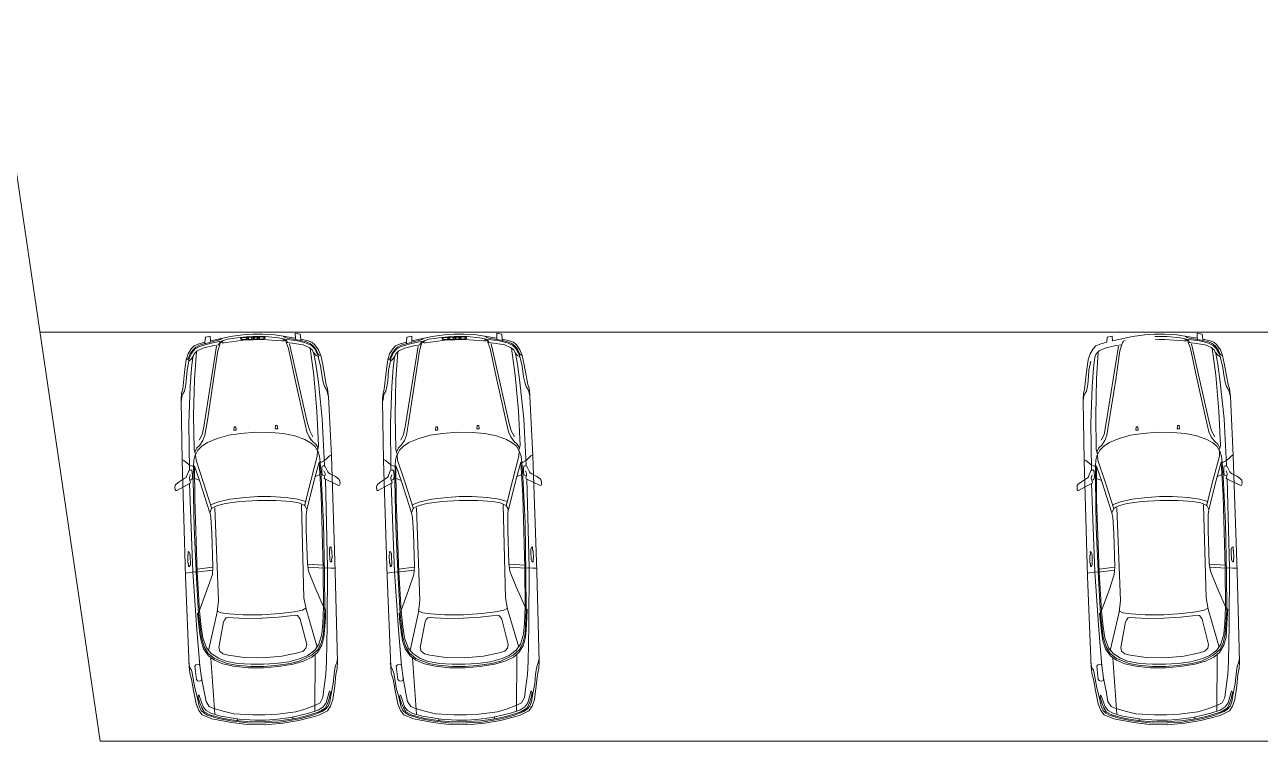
# Model space of a CAD drawing. Header units: metres. Extents: x 0 to 8495, y 0 to 3455.
# Drawn here: x 8263.78 to 8274.35, y 221.55 to 227.68 of the extents above; entities that cross this region are included whole.
import ezdxf

# ---------------------------------------------------------------- set-up
doc = ezdxf.new("R2010")
doc.units = ezdxf.units.M
doc.header["$MEASUREMENT"] = 0
doc.layers.get('0').update_dxf_attribs({"lineweight": 18})
doc.layers.add('furniture', color=30, linetype='Continuous', lineweight=20)

msp = doc.modelspace()

# ---------------------------------------------------------------- linework, layer by layer
at = {"color": 251, "lineweight": 0}
msp.add_line((8263.906, 225.051), (8325.362, 225.051), dxfattribs=at)
at = {"color": 251}
for p, q in [((8266.015, 224.983), (8266.026, 224.962)), ((8267.74, 224.983), (8267.75, 224.962)), ((8273.733, 224.983), (8273.743, 224.962)), ((8265.443, 224.964), (8265.434, 224.942)), ((8267.167, 224.964), (8267.158, 224.942)), ((8266.301, 223.833), (8266.265, 223.817)), ((8268.026, 223.833), (8267.99, 223.817)), ((8274.019, 223.833), (8273.983, 223.817)), ((8265.231, 223.799), (8265.268, 223.785)), ((8266.956, 223.799), (8266.993, 223.785)), ((8272.948, 223.799), (8272.985, 223.785)), ((8266.198, 223.067), (8266.331, 223.059)), ((8267.923, 223.067), (8268.055, 223.059)), ((8273.915, 223.067), (8274.048, 223.059)), ((8265.383, 223.041), (8265.252, 223.024)), ((8267.108, 223.041), (8266.976, 223.024)), ((8273.101, 223.041), (8272.969, 223.024)), ((8265.37, 222.261), (8265.404, 221.784)), ((8266.261, 222.29), (8266.258, 221.811)), ((8267.095, 222.261), (8267.128, 221.784)), ((8267.986, 222.29), (8267.983, 221.811)), ((8273.087, 222.261), (8273.121, 221.784)), ((8273.979, 222.29), (8273.976, 221.811)), ((8265.595, 221.744), (8265.596, 221.728)), ((8266.07, 221.76), (8266.071, 221.743)), ((8267.32, 221.744), (8267.32, 221.728)), ((8267.795, 221.76), (8267.795, 221.743)), ((8273.312, 221.744), (8273.313, 221.728)), ((8273.787, 221.76), (8273.788, 221.743))]:
    msp.add_line(p, q, dxfattribs=at)
for points in [[(8265.727, 225.034), (8265.643, 225.029), (8265.538, 225.015), (8265.366, 224.978), (8265.364, 225.018), (8265.322, 225.009), (8265.319, 224.965), (8265.266, 224.95), (8265.225, 224.934), (8265.201, 224.909), (8265.174, 224.865), (8265.158, 224.815), (8265.146, 224.734), (8265.128, 224.564), (8265.118, 224.529), (8265.114, 224.479), (8265.115, 224.462), (8265.123, 223.953), (8265.153, 222.962), (8265.183, 222.191), (8265.189, 222.134), (8265.204, 222.083), (8265.22, 221.987), (8265.243, 221.872), (8265.266, 221.816), (8265.296, 221.777), (8265.378, 221.744), (8265.545, 221.711), (8265.684, 221.696), (8265.836, 221.692)], [(8265.163, 224.821), (8265.167, 224.816), (8265.175, 224.824), (8265.192, 224.866), (8265.214, 224.898), (8265.241, 224.922), (8265.273, 224.939), (8265.32, 224.954), (8265.319, 224.965), (8265.319, 224.952), (8265.365, 224.966), (8265.365, 224.978), (8265.366, 224.966), (8265.435, 224.982), (8265.451, 224.989), (8265.465, 224.999)], [(8265.452, 224.965), (8265.444, 224.97), (8265.361, 224.955), (8265.323, 224.944), (8265.272, 224.928), (8265.233, 224.905), (8265.208, 224.877), (8265.184, 224.827), (8265.179, 224.804), (8265.198, 224.817), (8265.218, 224.845)], [(8265.474, 224.979), (8265.461, 224.973), (8265.451, 224.963), (8265.429, 224.892), (8265.393, 224.646), (8265.339, 224.296), (8265.319, 224.17), (8265.301, 224.125), (8265.274, 224.085), (8265.249, 224.062), (8265.235, 224.031)], [(8265.727, 225.014), (8265.674, 225.011), (8265.621, 225.006), (8265.51, 224.99), (8265.471, 224.978), (8265.459, 224.964), (8265.465, 224.959), (8265.482, 224.96), (8265.567, 224.972), (8265.643, 224.982), (8265.69, 224.986), (8265.727, 224.986)], [(8265.727, 225.034), (8265.811, 225.034), (8265.917, 225.027), (8266.092, 225.001), (8266.09, 225.042), (8266.133, 225.035), (8266.139, 224.991), (8266.193, 224.98), (8266.234, 224.966), (8266.26, 224.943), (8266.289, 224.9), (8266.309, 224.852), (8266.326, 224.772), (8266.355, 224.603), (8266.368, 224.569), (8266.374, 224.519), (8266.375, 224.502), (8266.4, 223.994), (8266.433, 223.004), (8266.452, 222.231), (8266.451, 222.175), (8266.438, 222.123), (8266.429, 222.025), (8266.413, 221.91), (8266.394, 221.853), (8266.367, 221.811), (8266.287, 221.773), (8266.122, 221.729), (8265.985, 221.705), (8265.833, 221.692)], [(8265.728, 225.014), (8265.781, 225.014), (8265.835, 225.013), (8265.947, 225.004), (8265.986, 224.995), (8265.999, 224.982), (8265.993, 224.976), (8265.977, 224.976), (8265.891, 224.983), (8265.814, 224.988), (8265.767, 224.988), (8265.731, 224.986)], [(8265.983, 224.995), (8265.997, 224.99), (8266.007, 224.981), (8266.033, 224.912), (8266.085, 224.668), (8266.162, 224.323), (8266.19, 224.198), (8266.21, 224.155), (8266.24, 224.116), (8266.266, 224.094), (8266.283, 224.064)], [(8266.303, 224.858), (8266.3, 224.853), (8266.291, 224.86), (8266.271, 224.901), (8266.247, 224.931), (8266.219, 224.954), (8266.187, 224.968), (8266.138, 224.98), (8266.139, 224.991), (8266.139, 224.979), (8266.093, 224.989), (8266.092, 225.001), (8266.092, 224.989), (8266.022, 225.001), (8266.006, 225.006), (8265.99, 225.016)], [(8266.006, 224.983), (8266.014, 224.988), (8266.098, 224.979), (8266.137, 224.97), (8266.188, 224.958), (8266.229, 224.937), (8266.255, 224.911), (8266.282, 224.862), (8266.289, 224.84), (8266.269, 224.852), (8266.247, 224.878)], [(8267.452, 225.034), (8267.368, 225.029), (8267.263, 225.015), (8267.09, 224.978), (8267.089, 225.018), (8267.046, 225.009), (8267.044, 224.965), (8266.99, 224.95), (8266.95, 224.934), (8266.926, 224.909), (8266.899, 224.865), (8266.883, 224.815), (8266.871, 224.734), (8266.852, 224.564), (8266.842, 224.529), (8266.839, 224.479), (8266.839, 224.462), (8266.847, 223.953), (8266.878, 222.962), (8266.908, 222.191), (8266.913, 222.134), (8266.929, 222.083), (8266.945, 221.987), (8266.968, 221.872), (8266.991, 221.816), (8267.02, 221.777), (8267.103, 221.744), (8267.27, 221.711), (8267.408, 221.696), (8267.561, 221.692)], [(8266.888, 224.821), (8266.892, 224.816), (8266.9, 224.824), (8266.917, 224.866), (8266.939, 224.898), (8266.966, 224.922), (8266.997, 224.939), (8267.045, 224.954), (8267.043, 224.965), (8267.044, 224.952), (8267.09, 224.966), (8267.089, 224.978), (8267.09, 224.966), (8267.16, 224.982), (8267.175, 224.989), (8267.19, 224.999)], [(8267.176, 224.965), (8267.169, 224.97), (8267.086, 224.955), (8267.047, 224.944), (8266.997, 224.928), (8266.957, 224.905), (8266.933, 224.877), (8266.909, 224.827), (8266.903, 224.804), (8266.922, 224.817), (8266.943, 224.845)], [(8267.199, 224.979), (8267.186, 224.973), (8267.175, 224.963), (8267.154, 224.892), (8267.118, 224.646), (8267.064, 224.296), (8267.043, 224.17), (8267.026, 224.125), (8266.998, 224.085), (8266.974, 224.062), (8266.959, 224.031)], [(8267.452, 225.014), (8267.399, 225.011), (8267.345, 225.006), (8267.234, 224.99), (8267.196, 224.978), (8267.184, 224.964), (8267.19, 224.959), (8267.206, 224.96), (8267.291, 224.972), (8267.368, 224.982), (8267.415, 224.986), (8267.451, 224.986)], [(8267.451, 225.034), (8267.536, 225.034), (8267.642, 225.027), (8267.816, 225.001), (8267.815, 225.042), (8267.858, 225.035), (8267.863, 224.991), (8267.917, 224.98), (8267.959, 224.966), (8267.984, 224.943), (8268.014, 224.9), (8268.033, 224.852), (8268.051, 224.772), (8268.08, 224.603), (8268.092, 224.569), (8268.099, 224.519), (8268.099, 224.502), (8268.124, 223.994), (8268.157, 223.004), (8268.177, 222.231), (8268.175, 222.175), (8268.163, 222.123), (8268.153, 222.025), (8268.138, 221.91), (8268.118, 221.853), (8268.091, 221.811), (8268.011, 221.773), (8267.846, 221.729), (8267.709, 221.705), (8267.557, 221.692)], [(8267.453, 225.014), (8267.506, 225.014), (8267.559, 225.013), (8267.671, 225.004), (8267.711, 224.995), (8267.724, 224.982), (8267.718, 224.976), (8267.701, 224.976), (8267.616, 224.983), (8267.539, 224.988), (8267.492, 224.988), (8267.455, 224.986)], [(8267.708, 224.995), (8267.721, 224.99), (8267.732, 224.981), (8267.758, 224.912), (8267.81, 224.668), (8267.886, 224.323), (8267.915, 224.198), (8267.935, 224.155), (8267.965, 224.116), (8267.991, 224.094), (8268.008, 224.064)], [(8268.028, 224.858), (8268.024, 224.853), (8268.016, 224.86), (8267.996, 224.901), (8267.972, 224.931), (8267.944, 224.954), (8267.911, 224.968), (8267.863, 224.98), (8267.863, 224.991), (8267.864, 224.979), (8267.817, 224.989), (8267.817, 225.001), (8267.817, 224.989), (8267.746, 225.001), (8267.73, 225.006), (8267.715, 225.016)], [(8267.731, 224.983), (8267.738, 224.988), (8267.822, 224.979), (8267.861, 224.97), (8267.912, 224.958), (8267.953, 224.937), (8267.979, 224.911), (8268.007, 224.862), (8268.014, 224.84), (8267.994, 224.852), (8267.971, 224.878)], [(8273.445, 225.034), (8273.361, 225.029), (8273.255, 225.015), (8273.083, 224.978), (8273.081, 225.018), (8273.039, 225.009), (8273.036, 224.965), (8272.983, 224.95), (8272.942, 224.934), (8272.919, 224.909), (8272.892, 224.865), (8272.875, 224.815), (8272.864, 224.734), (8272.845, 224.564), (8272.835, 224.529), (8272.832, 224.479), (8272.832, 224.462), (8272.84, 223.953), (8272.87, 222.962), (8272.901, 222.191), (8272.906, 222.134), (8272.922, 222.083), (8272.937, 221.987), (8272.96, 221.872), (8272.983, 221.816), (8273.013, 221.777), (8273.095, 221.744), (8273.263, 221.711), (8273.401, 221.696), (8273.553, 221.692)], [(8273.191, 224.979), (8273.178, 224.973), (8273.168, 224.963), (8273.147, 224.892), (8273.111, 224.646), (8273.056, 224.296), (8273.036, 224.17), (8273.018, 224.125), (8272.991, 224.085), (8272.966, 224.062), (8272.952, 224.031)], [(8273.444, 225.034), (8273.528, 225.034), (8273.634, 225.027), (8273.809, 225.001), (8273.807, 225.042), (8273.85, 225.035), (8273.856, 224.991), (8273.91, 224.98), (8273.952, 224.966), (8273.977, 224.943), (8274.007, 224.9), (8274.026, 224.852), (8274.043, 224.772), (8274.073, 224.603), (8274.085, 224.569), (8274.091, 224.519), (8274.092, 224.502), (8274.117, 223.994), (8274.15, 223.004), (8274.17, 222.231), (8274.168, 222.175), (8274.155, 222.123), (8274.146, 222.025), (8274.13, 221.91), (8274.111, 221.853), (8274.084, 221.811), (8274.004, 221.773), (8273.839, 221.729), (8273.702, 221.705), (8273.55, 221.692)], [(8273.445, 225.014), (8273.498, 225.014), (8273.552, 225.013), (8273.664, 225.004), (8273.703, 224.995), (8273.716, 224.982), (8273.711, 224.976), (8273.694, 224.976), (8273.608, 224.983), (8273.531, 224.988), (8273.484, 224.988), (8273.448, 224.986)], [(8273.7, 224.995), (8273.714, 224.99), (8273.725, 224.981), (8273.751, 224.912), (8273.802, 224.668), (8273.879, 224.323), (8273.907, 224.198), (8273.928, 224.155), (8273.958, 224.116), (8273.984, 224.094), (8274, 224.064)], [(8274.021, 224.858), (8274.017, 224.853), (8274.009, 224.86), (8273.989, 224.901), (8273.965, 224.931), (8273.936, 224.954), (8273.904, 224.968), (8273.856, 224.98), (8273.856, 224.991), (8273.857, 224.979), (8273.81, 224.989), (8273.81, 225.001), (8273.809, 224.989), (8273.739, 225.001), (8273.723, 225.006), (8273.708, 225.016)], [(8273.724, 224.983), (8273.731, 224.988), (8273.815, 224.979), (8273.854, 224.97), (8273.905, 224.958), (8273.946, 224.937), (8273.972, 224.911), (8274, 224.862), (8274.006, 224.84), (8273.987, 224.852), (8273.964, 224.878)], [(8265.185, 223.873), (8265.181, 224.274), (8265.193, 224.586), (8265.204, 224.744), (8265.216, 224.836), (8265.227, 224.866), (8265.253, 224.89), (8265.301, 224.915), (8265.394, 224.936), (8265.444, 224.944)], [(8265.245, 224.882), (8265.228, 224.65), (8265.222, 224.34), (8265.226, 224.049), (8265.232, 224.024), (8265.239, 224.011)], [(8265.269, 224.126), (8265.294, 224.176), (8265.308, 224.241), (8265.418, 224.931)], [(8266.342, 223.91), (8266.321, 224.311), (8266.289, 224.622), (8266.267, 224.778), (8266.25, 224.869), (8266.237, 224.899), (8266.21, 224.921), (8266.16, 224.943), (8266.066, 224.958), (8266.015, 224.962)], [(8266.242, 224.157), (8266.215, 224.206), (8266.196, 224.269), (8266.042, 224.951)], [(8266.218, 224.914), (8266.249, 224.683), (8266.275, 224.374), (8266.29, 224.083), (8266.286, 224.058), (8266.28, 224.044)], [(8266.91, 223.873), (8266.905, 224.274), (8266.918, 224.586), (8266.929, 224.744), (8266.94, 224.836), (8266.951, 224.866), (8266.977, 224.89), (8267.026, 224.915), (8267.118, 224.936), (8267.169, 224.944)], [(8266.97, 224.882), (8266.953, 224.65), (8266.947, 224.34), (8266.951, 224.049), (8266.957, 224.024), (8266.964, 224.011)], [(8266.994, 224.126), (8267.018, 224.176), (8267.033, 224.241), (8267.142, 224.931)], [(8268.067, 223.91), (8268.046, 224.311), (8268.013, 224.622), (8267.992, 224.778), (8267.975, 224.869), (8267.962, 224.899), (8267.934, 224.921), (8267.884, 224.943), (8267.791, 224.958), (8267.74, 224.962)], [(8267.967, 224.157), (8267.939, 224.206), (8267.921, 224.269), (8267.767, 224.951)], [(8267.942, 224.914), (8267.974, 224.683), (8268, 224.374), (8268.015, 224.083), (8268.01, 224.058), (8268.004, 224.044)], [(8272.903, 223.873), (8272.898, 224.274), (8272.91, 224.586), (8272.922, 224.744), (8272.933, 224.836), (8272.944, 224.866), (8272.97, 224.89), (8273.018, 224.915), (8273.111, 224.936), (8273.161, 224.944)], [(8272.962, 224.882), (8272.946, 224.65), (8272.94, 224.34), (8272.944, 224.049), (8272.95, 224.024), (8272.957, 224.011)], [(8272.986, 224.126), (8273.011, 224.176), (8273.025, 224.241), (8273.135, 224.931)], [(8274.059, 223.91), (8274.038, 224.311), (8274.006, 224.622), (8273.985, 224.778), (8273.967, 224.869), (8273.954, 224.899), (8273.927, 224.921), (8273.877, 224.943), (8273.783, 224.958), (8273.733, 224.962)], [(8273.96, 224.157), (8273.932, 224.206), (8273.913, 224.269), (8273.76, 224.951)], [(8273.935, 224.914), (8273.967, 224.683), (8273.993, 224.374), (8274.007, 224.083), (8274.003, 224.058), (8273.997, 224.044)], [(8265.18, 224.804), (8265.165, 224.727), (8265.158, 224.632), (8265.152, 224.585), (8265.143, 224.547), (8265.129, 224.524), (8265.122, 224.504), (8265.117, 224.467)], [(8266.288, 224.84), (8266.308, 224.763), (8266.321, 224.669), (8266.33, 224.623), (8266.341, 224.586), (8266.357, 224.563), (8266.365, 224.544), (8266.372, 224.507)], [(8266.905, 224.804), (8266.89, 224.727), (8266.883, 224.632), (8266.876, 224.585), (8266.867, 224.547), (8266.853, 224.524), (8266.847, 224.504), (8266.842, 224.467)], [(8268.012, 224.84), (8268.032, 224.763), (8268.045, 224.669), (8268.055, 224.623), (8268.066, 224.586), (8268.081, 224.563), (8268.089, 224.544), (8268.097, 224.507)], [(8272.897, 224.804), (8272.882, 224.727), (8272.875, 224.632), (8272.869, 224.585), (8272.86, 224.547), (8272.846, 224.524), (8272.839, 224.504), (8272.834, 224.467)], [(8274.005, 224.84), (8274.025, 224.763), (8274.038, 224.669), (8274.047, 224.623), (8274.059, 224.586), (8274.074, 224.563), (8274.082, 224.544), (8274.089, 224.507)], [(8265.587, 224.215), (8265.583, 224.241), (8265.569, 224.241), (8265.566, 224.213), (8265.586, 224.214)], [(8265.92, 224.225), (8265.922, 224.252), (8265.936, 224.253), (8265.941, 224.225), (8265.921, 224.225)], [(8267.311, 224.215), (8267.307, 224.241), (8267.293, 224.241), (8267.29, 224.213), (8267.311, 224.214)], [(8267.644, 224.225), (8267.647, 224.252), (8267.661, 224.253), (8267.665, 224.225), (8267.645, 224.225)], [(8273.304, 224.215), (8273.3, 224.241), (8273.286, 224.241), (8273.283, 224.213), (8273.303, 224.214)], [(8273.637, 224.225), (8273.639, 224.252), (8273.653, 224.253), (8273.658, 224.225), (8273.638, 224.225)], [(8265.755, 224.195), (8265.626, 224.185), (8265.522, 224.169), (8265.423, 224.142), (8265.34, 224.107), (8265.291, 224.075), (8265.258, 224.043), (8265.237, 224.003), (8265.242, 223.957), (8265.307, 223.762), (8265.378, 223.541), (8265.366, 223.575), (8265.435, 223.601), (8265.535, 223.622), (8265.664, 223.638), (8265.775, 223.644)], [(8265.753, 224.195), (8265.883, 224.194), (8265.988, 224.184), (8266.088, 224.163), (8266.173, 224.134), (8266.223, 224.105), (8266.259, 224.075), (8266.282, 224.037), (8266.28, 223.99), (8266.228, 223.792), (8266.171, 223.566), (8266.181, 223.602), (8266.11, 223.623), (8266.009, 223.637), (8265.88, 223.645), (8265.769, 223.644)], [(8267.479, 224.195), (8267.35, 224.185), (8267.246, 224.169), (8267.148, 224.142), (8267.064, 224.107), (8267.016, 224.075), (8266.982, 224.043), (8266.962, 224.003), (8266.966, 223.957), (8267.031, 223.762), (8267.103, 223.541), (8267.091, 223.575), (8267.16, 223.601), (8267.26, 223.622), (8267.389, 223.638), (8267.499, 223.644)], [(8267.478, 224.195), (8267.607, 224.194), (8267.712, 224.184), (8267.812, 224.163), (8267.898, 224.134), (8267.948, 224.105), (8267.984, 224.075), (8268.007, 224.037), (8268.005, 223.99), (8267.953, 223.792), (8267.896, 223.566), (8267.905, 223.602), (8267.835, 223.623), (8267.734, 223.637), (8267.604, 223.645), (8267.494, 223.644)], [(8273.472, 224.195), (8273.343, 224.185), (8273.239, 224.169), (8273.14, 224.142), (8273.057, 224.107), (8273.009, 224.075), (8272.975, 224.043), (8272.955, 224.003), (8272.959, 223.957), (8273.024, 223.762), (8273.095, 223.541), (8273.084, 223.575), (8273.152, 223.601), (8273.252, 223.622), (8273.381, 223.638), (8273.492, 223.644)], [(8273.471, 224.195), (8273.6, 224.194), (8273.705, 224.184), (8273.805, 224.163), (8273.89, 224.134), (8273.941, 224.105), (8273.976, 224.075), (8273.999, 224.037), (8273.998, 223.99), (8273.946, 223.792), (8273.888, 223.566), (8273.898, 223.602), (8273.828, 223.623), (8273.727, 223.637), (8273.597, 223.645), (8273.486, 223.644)], [(8266.283, 224.036), (8266.299, 223.99), (8266.304, 223.94), (8266.314, 223.82), (8266.333, 223.419), (8266.341, 222.982), (8266.344, 222.676), (8266.332, 222.471), (8266.314, 222.392), (8266.284, 222.337), (8266.232, 222.287), (8266.126, 222.238), (8266.049, 222.218), (8265.925, 222.199), (8265.816, 222.192)], [(8268.008, 224.036), (8268.024, 223.99), (8268.029, 223.94), (8268.038, 223.82), (8268.058, 223.419), (8268.065, 222.982), (8268.068, 222.676), (8268.057, 222.471), (8268.038, 222.392), (8268.009, 222.337), (8267.956, 222.287), (8267.851, 222.238), (8267.774, 222.218), (8267.649, 222.199), (8267.541, 222.192)], [(8274.001, 224.036), (8274.016, 223.99), (8274.022, 223.94), (8274.031, 223.82), (8274.05, 223.419), (8274.058, 222.982), (8274.061, 222.676), (8274.049, 222.471), (8274.031, 222.392), (8274.002, 222.337), (8273.949, 222.287), (8273.844, 222.238), (8273.766, 222.218), (8273.642, 222.199), (8273.533, 222.192)], [(8265.774, 223.612), (8265.617, 223.602), (8265.493, 223.584), (8265.427, 223.567), (8265.396, 223.553), (8265.376, 223.542), (8265.361, 223.506), (8265.274, 223.773), (8265.23, 223.905), (8265.221, 223.905), (8265.21, 223.904), (8265.183, 223.917), (8265.163, 223.932), (8265.139, 223.952), (8265.122, 223.961)], [(8265.236, 224.002), (8265.223, 223.956), (8265.221, 223.905), (8265.219, 223.785), (8265.226, 223.384), (8265.247, 222.947), (8265.263, 222.642), (8265.288, 222.438), (8265.311, 222.36), (8265.344, 222.306), (8265.4, 222.26), (8265.508, 222.218), (8265.587, 222.203), (8265.712, 222.192), (8265.821, 222.192)], [(8265.772, 223.612), (8265.928, 223.612), (8266.054, 223.602), (8266.121, 223.59), (8266.153, 223.578), (8266.173, 223.567), (8266.19, 223.533), (8266.26, 223.805), (8266.296, 223.939), (8266.304, 223.939), (8266.316, 223.939), (8266.342, 223.954), (8266.361, 223.971), (8266.384, 223.992), (8266.4, 224.002)], [(8265.817, 222.211), (8265.926, 222.218), (8266.037, 222.232), (8266.137, 222.259), (8266.198, 222.286), (8266.258, 222.331), (8266.294, 222.383), (8266.32, 222.468), (8266.327, 222.562), (8266.333, 222.7), (8266.331, 223.033), (8266.313, 223.655), (8266.297, 223.937)], [(8266.337, 223.866), (8266.347, 223.842), (8266.347, 223.833), (8266.342, 223.81), (8266.34, 223.802), (8266.343, 223.797), (8266.462, 223.74), (8266.469, 223.743), (8266.474, 223.747), (8266.475, 223.766), (8266.471, 223.784), (8266.462, 223.796), (8266.435, 223.815), (8266.39, 223.838), (8266.375, 223.849), (8266.37, 223.855), (8266.348, 223.903), (8266.338, 223.908), (8266.33, 223.908), (8266.323, 223.905), (8266.319, 223.894), (8266.32, 223.849), (8266.325, 223.829), (8266.333, 223.824), (8266.342, 223.821)], [(8267.498, 223.612), (8267.342, 223.602), (8267.217, 223.584), (8267.151, 223.567), (8267.12, 223.553), (8267.101, 223.542), (8267.086, 223.506), (8266.999, 223.773), (8266.955, 223.905), (8266.946, 223.905), (8266.934, 223.904), (8266.908, 223.917), (8266.888, 223.932), (8266.863, 223.952), (8266.847, 223.961)], [(8266.961, 224.002), (8266.948, 223.956), (8266.946, 223.905), (8266.944, 223.785), (8266.951, 223.384), (8266.971, 222.947), (8266.988, 222.642), (8267.013, 222.438), (8267.036, 222.36), (8267.069, 222.306), (8267.124, 222.26), (8267.233, 222.218), (8267.311, 222.203), (8267.437, 222.192), (8267.545, 222.192)], [(8267.496, 223.612), (8267.653, 223.612), (8267.779, 223.602), (8267.845, 223.59), (8267.877, 223.578), (8267.897, 223.567), (8267.915, 223.533), (8267.984, 223.805), (8268.02, 223.939), (8268.029, 223.939), (8268.04, 223.939), (8268.066, 223.954), (8268.085, 223.971), (8268.108, 223.992), (8268.124, 224.002)], [(8267.542, 222.211), (8267.65, 222.218), (8267.762, 222.232), (8267.862, 222.259), (8267.922, 222.286), (8267.982, 222.331), (8268.018, 222.383), (8268.044, 222.468), (8268.052, 222.562), (8268.058, 222.7), (8268.056, 223.033), (8268.038, 223.655), (8268.022, 223.937)], [(8268.062, 223.866), (8268.071, 223.842), (8268.071, 223.833), (8268.066, 223.81), (8268.064, 223.802), (8268.068, 223.797), (8268.187, 223.74), (8268.194, 223.743), (8268.198, 223.747), (8268.199, 223.766), (8268.196, 223.784), (8268.186, 223.796), (8268.159, 223.815), (8268.114, 223.838), (8268.1, 223.849), (8268.095, 223.855), (8268.073, 223.903), (8268.062, 223.908), (8268.054, 223.908), (8268.048, 223.905), (8268.044, 223.894), (8268.044, 223.849), (8268.05, 223.829), (8268.057, 223.824), (8268.067, 223.821)], [(8273.491, 223.612), (8273.335, 223.602), (8273.21, 223.584), (8273.144, 223.567), (8273.113, 223.553), (8273.094, 223.542), (8273.079, 223.506), (8272.992, 223.773), (8272.947, 223.905), (8272.939, 223.905), (8272.927, 223.904), (8272.901, 223.917), (8272.88, 223.932), (8272.856, 223.952), (8272.839, 223.961)], [(8272.953, 224.002), (8272.94, 223.956), (8272.939, 223.905), (8272.937, 223.785), (8272.943, 223.384), (8272.964, 222.947), (8272.98, 222.642), (8273.005, 222.438), (8273.029, 222.36), (8273.061, 222.306), (8273.117, 222.26), (8273.225, 222.218), (8273.304, 222.203), (8273.429, 222.192), (8273.538, 222.192)], [(8273.489, 223.612), (8273.646, 223.612), (8273.771, 223.602), (8273.838, 223.59), (8273.87, 223.578), (8273.89, 223.567), (8273.907, 223.533), (8273.977, 223.805), (8274.013, 223.939), (8274.022, 223.939), (8274.033, 223.939), (8274.059, 223.954), (8274.078, 223.971), (8274.101, 223.992), (8274.117, 224.002)], [(8273.534, 222.211), (8273.643, 222.218), (8273.754, 222.232), (8273.854, 222.259), (8273.915, 222.286), (8273.975, 222.331), (8274.011, 222.383), (8274.037, 222.468), (8274.045, 222.562), (8274.05, 222.7), (8274.048, 223.033), (8274.03, 223.655), (8274.014, 223.937)], [(8274.055, 223.866), (8274.064, 223.842), (8274.064, 223.833), (8274.059, 223.81), (8274.057, 223.802), (8274.061, 223.797), (8274.179, 223.74), (8274.186, 223.743), (8274.191, 223.747), (8274.192, 223.766), (8274.189, 223.784), (8274.179, 223.796), (8274.152, 223.815), (8274.107, 223.838), (8274.092, 223.849), (8274.087, 223.855), (8274.065, 223.903), (8274.055, 223.908), (8274.047, 223.908), (8274.04, 223.905), (8274.037, 223.894), (8274.037, 223.849), (8274.042, 223.829), (8274.05, 223.824), (8274.059, 223.821)], [(8265.193, 223.83), (8265.185, 223.805), (8265.186, 223.795), (8265.192, 223.773), (8265.195, 223.766), (8265.192, 223.76), (8265.077, 223.696), (8265.07, 223.698), (8265.064, 223.701), (8265.062, 223.721), (8265.065, 223.739), (8265.073, 223.751), (8265.099, 223.772), (8265.142, 223.798), (8265.157, 223.809), (8265.161, 223.816), (8265.18, 223.865), (8265.19, 223.871), (8265.198, 223.872), (8265.205, 223.869), (8265.209, 223.859), (8265.212, 223.813), (8265.208, 223.794), (8265.201, 223.787), (8265.191, 223.784)], [(8265.819, 222.211), (8265.71, 222.211), (8265.598, 222.218), (8265.496, 222.238), (8265.434, 222.261), (8265.371, 222.303), (8265.332, 222.352), (8265.301, 222.435), (8265.287, 222.529), (8265.272, 222.666), (8265.253, 222.999), (8265.231, 223.621), (8265.229, 223.903)], [(8266.918, 223.83), (8266.91, 223.805), (8266.91, 223.795), (8266.917, 223.773), (8266.919, 223.766), (8266.916, 223.76), (8266.801, 223.696), (8266.794, 223.698), (8266.789, 223.701), (8266.787, 223.721), (8266.789, 223.739), (8266.798, 223.751), (8266.824, 223.772), (8266.867, 223.798), (8266.881, 223.809), (8266.886, 223.816), (8266.904, 223.865), (8266.914, 223.871), (8266.923, 223.872), (8266.929, 223.869), (8266.934, 223.859), (8266.937, 223.813), (8266.932, 223.794), (8266.925, 223.787), (8266.916, 223.784)], [(8267.543, 222.211), (8267.434, 222.211), (8267.322, 222.218), (8267.221, 222.238), (8267.158, 222.261), (8267.096, 222.303), (8267.057, 222.352), (8267.025, 222.435), (8267.011, 222.529), (8266.997, 222.666), (8266.977, 222.999), (8266.955, 223.621), (8266.953, 223.903)], [(8272.91, 223.83), (8272.902, 223.805), (8272.903, 223.795), (8272.91, 223.773), (8272.912, 223.766), (8272.909, 223.76), (8272.794, 223.696), (8272.787, 223.698), (8272.782, 223.701), (8272.78, 223.721), (8272.782, 223.739), (8272.791, 223.751), (8272.817, 223.772), (8272.86, 223.798), (8272.874, 223.809), (8272.878, 223.816), (8272.897, 223.865), (8272.907, 223.871), (8272.915, 223.872), (8272.922, 223.869), (8272.927, 223.859), (8272.929, 223.813), (8272.925, 223.794), (8272.918, 223.787), (8272.908, 223.784)], [(8273.536, 222.211), (8273.427, 222.211), (8273.315, 222.218), (8273.213, 222.238), (8273.151, 222.261), (8273.088, 222.303), (8273.049, 222.352), (8273.018, 222.435), (8273.004, 222.529), (8272.99, 222.666), (8272.97, 222.999), (8272.948, 223.621), (8272.946, 223.903)], [(8265.831, 221.777), (8265.725, 221.777), (8265.566, 221.787), (8265.487, 221.805), (8265.395, 221.832), (8265.354, 221.85), (8265.328, 221.892), (8265.314, 221.964), (8265.29, 222.09), (8265.276, 222.199), (8265.25, 222.505), (8265.216, 223), (8265.186, 223.756)], [(8265.832, 221.777), (8265.938, 221.784), (8266.096, 221.804), (8266.174, 221.827), (8266.264, 221.86), (8266.304, 221.88), (8266.328, 221.925), (8266.337, 221.996), (8266.352, 222.124), (8266.359, 222.234), (8266.365, 222.541), (8266.368, 223.037), (8266.349, 223.793)], [(8267.556, 221.777), (8267.45, 221.777), (8267.291, 221.787), (8267.212, 221.805), (8267.12, 221.832), (8267.079, 221.85), (8267.052, 221.892), (8267.038, 221.964), (8267.015, 222.09), (8267.001, 222.199), (8266.975, 222.505), (8266.94, 223), (8266.911, 223.756)], [(8267.557, 221.777), (8267.662, 221.784), (8267.821, 221.804), (8267.898, 221.827), (8267.988, 221.86), (8268.028, 221.88), (8268.052, 221.925), (8268.061, 221.996), (8268.077, 222.124), (8268.084, 222.234), (8268.09, 222.541), (8268.092, 223.037), (8268.074, 223.793)], [(8273.549, 221.777), (8273.443, 221.777), (8273.283, 221.787), (8273.204, 221.805), (8273.112, 221.832), (8273.072, 221.85), (8273.045, 221.892), (8273.031, 221.964), (8273.007, 222.09), (8272.993, 222.199), (8272.967, 222.505), (8272.933, 223), (8272.903, 223.756)], [(8273.549, 221.777), (8273.655, 221.784), (8273.814, 221.804), (8273.891, 221.827), (8273.981, 221.86), (8274.021, 221.88), (8274.045, 221.925), (8274.054, 221.996), (8274.07, 222.124), (8274.076, 222.234), (8274.083, 222.541), (8274.085, 223.037), (8274.066, 223.793)], [(8265.82, 222.18), (8265.689, 222.181), (8265.564, 222.194), (8265.473, 222.214), (8265.399, 222.245), (8265.349, 222.281), (8265.307, 222.342), (8265.285, 222.41), (8265.276, 222.468), (8265.263, 222.569), (8265.255, 222.646), (8265.264, 222.647), (8265.336, 222.844), (8265.382, 222.979), (8265.386, 223.046), (8265.377, 223.332), (8265.368, 223.466), (8265.362, 223.505)], [(8265.404, 223.549), (8265.434, 222.755), (8265.422, 222.657), (8265.348, 222.327)], [(8265.818, 222.18), (8265.948, 222.19), (8266.072, 222.21), (8266.162, 222.236), (8266.233, 222.272), (8266.281, 222.311), (8266.319, 222.374), (8266.337, 222.443), (8266.342, 222.502), (8266.349, 222.604), (8266.351, 222.681), (8266.342, 222.681), (8266.258, 222.873), (8266.204, 223.006), (8266.195, 223.072), (8266.186, 223.358), (8266.186, 223.492), (8266.19, 223.532)], [(8266.145, 223.573), (8266.166, 222.778), (8266.184, 222.681), (8266.279, 222.357)], [(8267.544, 222.18), (8267.414, 222.181), (8267.289, 222.194), (8267.198, 222.214), (8267.124, 222.245), (8267.074, 222.281), (8267.031, 222.342), (8267.009, 222.41), (8267, 222.468), (8266.987, 222.569), (8266.98, 222.646), (8266.989, 222.647), (8267.061, 222.844), (8267.106, 222.979), (8267.111, 223.046), (8267.102, 223.332), (8267.093, 223.466), (8267.086, 223.505)], [(8267.128, 223.549), (8267.158, 222.755), (8267.147, 222.657), (8267.073, 222.327)], [(8267.543, 222.18), (8267.673, 222.19), (8267.796, 222.21), (8267.886, 222.236), (8267.958, 222.272), (8268.005, 222.311), (8268.044, 222.374), (8268.062, 222.443), (8268.067, 222.502), (8268.073, 222.604), (8268.076, 222.681), (8268.067, 222.681), (8267.982, 222.873), (8267.928, 223.006), (8267.919, 223.072), (8267.91, 223.358), (8267.91, 223.492), (8267.914, 223.532)], [(8267.87, 223.573), (8267.891, 222.778), (8267.908, 222.681), (8268.004, 222.357)], [(8273.537, 222.18), (8273.406, 222.181), (8273.282, 222.194), (8273.19, 222.214), (8273.117, 222.245), (8273.067, 222.281), (8273.024, 222.342), (8273.002, 222.41), (8272.993, 222.468), (8272.98, 222.569), (8272.972, 222.646), (8272.981, 222.647), (8273.054, 222.844), (8273.099, 222.979), (8273.104, 223.046), (8273.094, 223.332), (8273.086, 223.466), (8273.079, 223.505)], [(8273.121, 223.549), (8273.151, 222.755), (8273.14, 222.657), (8273.065, 222.327)], [(8273.535, 222.18), (8273.665, 222.19), (8273.789, 222.21), (8273.879, 222.236), (8273.951, 222.272), (8273.998, 222.311), (8274.037, 222.374), (8274.055, 222.443), (8274.059, 222.502), (8274.066, 222.604), (8274.069, 222.681), (8274.06, 222.681), (8273.975, 222.873), (8273.921, 223.006), (8273.912, 223.072), (8273.903, 223.358), (8273.903, 223.492), (8273.907, 223.532)], [(8273.863, 223.573), (8273.884, 222.778), (8273.901, 222.681), (8273.996, 222.357)], [(8265.175, 223.175), (8265.184, 223.17), (8265.19, 223.158), (8265.192, 223.138), (8265.194, 223.065), (8265.191, 223.054), (8265.183, 223.047), (8265.178, 223.047), (8265.177, 223.073), (8265.173, 223.076), (8265.172, 223.143), (8265.176, 223.147), (8265.175, 223.175)], [(8266.397, 223.214), (8266.388, 223.209), (8266.383, 223.196), (8266.383, 223.177), (8266.386, 223.104), (8266.39, 223.092), (8266.397, 223.086), (8266.403, 223.086), (8266.402, 223.113), (8266.406, 223.116), (8266.403, 223.182), (8266.398, 223.186), (8266.398, 223.214)], [(8266.9, 223.175), (8266.909, 223.17), (8266.915, 223.158), (8266.916, 223.138), (8266.918, 223.065), (8266.915, 223.054), (8266.908, 223.047), (8266.902, 223.047), (8266.902, 223.073), (8266.898, 223.076), (8266.896, 223.143), (8266.901, 223.147), (8266.899, 223.175)], [(8268.122, 223.214), (8268.113, 223.209), (8268.108, 223.196), (8268.108, 223.177), (8268.11, 223.104), (8268.114, 223.092), (8268.122, 223.086), (8268.127, 223.086), (8268.126, 223.113), (8268.13, 223.116), (8268.128, 223.182), (8268.122, 223.186), (8268.122, 223.214)], [(8272.892, 223.175), (8272.902, 223.17), (8272.908, 223.158), (8272.909, 223.138), (8272.911, 223.065), (8272.908, 223.054), (8272.901, 223.047), (8272.895, 223.047), (8272.895, 223.073), (8272.89, 223.076), (8272.889, 223.143), (8272.894, 223.147), (8272.892, 223.175)], [(8274.115, 223.214), (8274.106, 223.209), (8274.1, 223.196), (8274.1, 223.177), (8274.103, 223.104), (8274.107, 223.092), (8274.115, 223.086), (8274.12, 223.086), (8274.119, 223.113), (8274.123, 223.116), (8274.12, 223.182), (8274.115, 223.186), (8274.115, 223.214)], [(8265.384, 223.016), (8265.243, 222.998), (8265.225, 223), (8265.188, 222.995), (8265.154, 222.99)], [(8266.199, 223.042), (8266.341, 223.033), (8266.359, 223.036), (8266.396, 223.033), (8266.43, 223.031)], [(8267.109, 223.016), (8266.967, 222.998), (8266.949, 223), (8266.913, 222.995), (8266.878, 222.99)], [(8267.923, 223.042), (8268.066, 223.033), (8268.084, 223.036), (8268.121, 223.033), (8268.155, 223.031)], [(8273.102, 223.016), (8272.96, 222.998), (8272.942, 223), (8272.905, 222.995), (8272.871, 222.99)], [(8273.916, 223.042), (8274.058, 223.033), (8274.076, 223.036), (8274.113, 223.033), (8274.148, 223.031)], [(8265.805, 222.633), (8265.646, 222.633), (8265.527, 222.641), (8265.455, 222.651), (8265.423, 222.666)], [(8265.803, 222.633), (8265.962, 222.643), (8266.081, 222.658), (8266.152, 222.674), (8266.183, 222.69)], [(8267.53, 222.633), (8267.37, 222.633), (8267.251, 222.641), (8267.18, 222.651), (8267.147, 222.666)], [(8267.528, 222.633), (8267.687, 222.643), (8267.805, 222.658), (8267.876, 222.674), (8267.907, 222.69)], [(8273.522, 222.633), (8273.363, 222.633), (8273.244, 222.641), (8273.172, 222.651), (8273.14, 222.666)], [(8273.521, 222.633), (8273.68, 222.643), (8273.798, 222.658), (8273.869, 222.674), (8273.9, 222.69)], [(8265.807, 222.605), (8265.663, 222.602), (8265.56, 222.608), (8265.524, 222.611), (8265.5, 222.608), (8265.488, 222.594), (8265.478, 222.574), (8265.437, 222.353), (8265.445, 222.323), (8265.471, 222.3), (8265.518, 222.288), (8265.654, 222.267), (8265.816, 222.265)], [(8265.803, 222.605), (8265.948, 222.612), (8266.049, 222.624), (8266.086, 222.629), (8266.11, 222.628), (8266.123, 222.614), (8266.133, 222.595), (8266.189, 222.378), (8266.183, 222.347), (8266.158, 222.322), (8266.112, 222.307), (8265.977, 222.278), (8265.816, 222.265)], [(8267.532, 222.605), (8267.387, 222.602), (8267.285, 222.608), (8267.248, 222.611), (8267.225, 222.608), (8267.212, 222.594), (8267.203, 222.574), (8267.161, 222.353), (8267.169, 222.323), (8267.196, 222.3), (8267.243, 222.288), (8267.379, 222.267), (8267.541, 222.265)], [(8267.528, 222.605), (8267.672, 222.612), (8267.774, 222.624), (8267.81, 222.629), (8267.834, 222.628), (8267.847, 222.614), (8267.858, 222.595), (8267.913, 222.378), (8267.907, 222.347), (8267.883, 222.322), (8267.836, 222.307), (8267.702, 222.278), (8267.541, 222.265)], [(8273.524, 222.605), (8273.38, 222.602), (8273.278, 222.608), (8273.241, 222.611), (8273.217, 222.608), (8273.205, 222.594), (8273.196, 222.574), (8273.154, 222.353), (8273.162, 222.323), (8273.189, 222.3), (8273.235, 222.288), (8273.372, 222.267), (8273.533, 222.265)], [(8273.521, 222.605), (8273.665, 222.612), (8273.767, 222.624), (8273.803, 222.629), (8273.827, 222.628), (8273.84, 222.614), (8273.851, 222.595), (8273.906, 222.378), (8273.9, 222.347), (8273.875, 222.322), (8273.829, 222.307), (8273.694, 222.278), (8273.533, 222.265)], [(8265.836, 221.708), (8265.705, 221.707), (8265.539, 221.725), (8265.431, 221.746), (8265.341, 221.775), (8265.311, 221.792), (8265.287, 221.816), (8265.27, 221.853), (8265.254, 221.92), (8265.232, 222.009), (8265.219, 222.086), (8265.21, 222.135), (8265.203, 222.161), (8265.19, 222.181), (8265.18, 222.219)], [(8265.832, 221.708), (8265.963, 221.716), (8266.127, 221.744), (8266.233, 221.772), (8266.322, 221.807), (8266.35, 221.825), (8266.373, 221.851), (8266.387, 221.889), (8266.399, 221.957), (8266.416, 222.047), (8266.424, 222.125), (8266.429, 222.175), (8266.435, 222.2), (8266.446, 222.221), (8266.454, 222.26)], [(8267.561, 221.708), (8267.429, 221.707), (8267.264, 221.725), (8267.156, 221.746), (8267.065, 221.775), (8267.036, 221.792), (8267.012, 221.816), (8266.995, 221.853), (8266.979, 221.92), (8266.956, 222.009), (8266.943, 222.086), (8266.935, 222.135), (8266.927, 222.161), (8266.915, 222.181), (8266.904, 222.219)], [(8267.557, 221.708), (8267.688, 221.716), (8267.852, 221.744), (8267.958, 221.772), (8268.047, 221.807), (8268.075, 221.825), (8268.097, 221.851), (8268.112, 221.889), (8268.124, 221.957), (8268.14, 222.047), (8268.148, 222.125), (8268.154, 222.175), (8268.16, 222.2), (8268.171, 222.221), (8268.179, 222.26)], [(8273.553, 221.708), (8273.422, 221.707), (8273.256, 221.725), (8273.149, 221.746), (8273.058, 221.775), (8273.028, 221.792), (8273.005, 221.816), (8272.987, 221.853), (8272.971, 221.92), (8272.949, 222.009), (8272.936, 222.086), (8272.928, 222.135), (8272.92, 222.161), (8272.908, 222.181), (8272.897, 222.219)], [(8273.549, 221.708), (8273.68, 221.716), (8273.844, 221.744), (8273.951, 221.772), (8274.039, 221.807), (8274.068, 221.825), (8274.09, 221.851), (8274.105, 221.889), (8274.116, 221.957), (8274.133, 222.047), (8274.141, 222.125), (8274.146, 222.175), (8274.152, 222.2), (8274.163, 222.221), (8274.171, 222.26)], [(8265.291, 222.088), (8265.288, 222.07), (8265.272, 222.065), (8265.255, 222.067), (8265.245, 222.08), (8265.232, 222.194), (8265.24, 222.204), (8265.269, 222.208), (8265.274, 222.196)], [(8267.016, 222.088), (8267.012, 222.07), (8266.997, 222.065), (8266.98, 222.067), (8266.97, 222.08), (8266.956, 222.194), (8266.965, 222.204), (8266.994, 222.208), (8266.999, 222.196)], [(8273.008, 222.088), (8273.005, 222.07), (8272.99, 222.065), (8272.973, 222.067), (8272.962, 222.08), (8272.949, 222.194), (8272.957, 222.204), (8272.986, 222.208), (8272.991, 222.196)], [(8265.833, 221.72), (8265.716, 221.717), (8265.611, 221.726), (8265.548, 221.735), (8265.476, 221.747), (8265.367, 221.774), (8265.313, 221.803), (8265.291, 221.837), (8265.274, 221.879), (8265.259, 221.932), (8265.265, 221.945), (8265.268, 221.945), (8265.275, 221.927), (8265.303, 221.846), (8265.329, 221.814), (8265.374, 221.789), (8265.455, 221.767), (8265.612, 221.741), (8265.749, 221.733), (8265.834, 221.733)], [(8265.834, 221.72), (8265.951, 221.725), (8266.056, 221.741), (8266.118, 221.753), (8266.188, 221.77), (8266.296, 221.804), (8266.348, 221.836), (8266.367, 221.872), (8266.382, 221.915), (8266.393, 221.968), (8266.387, 221.981), (8266.383, 221.981), (8266.378, 221.962), (8266.356, 221.879), (8266.331, 221.846), (8266.288, 221.818), (8266.208, 221.792), (8266.053, 221.756), (8265.917, 221.738), (8265.832, 221.733)], [(8267.558, 221.72), (8267.44, 221.717), (8267.335, 221.726), (8267.273, 221.735), (8267.201, 221.747), (8267.092, 221.774), (8267.038, 221.803), (8267.016, 221.837), (8266.998, 221.879), (8266.984, 221.932), (8266.989, 221.945), (8266.993, 221.945), (8266.999, 221.927), (8267.027, 221.846), (8267.053, 221.814), (8267.098, 221.789), (8267.179, 221.767), (8267.337, 221.741), (8267.473, 221.733), (8267.559, 221.733)], [(8267.558, 221.72), (8267.676, 221.725), (8267.78, 221.741), (8267.842, 221.753), (8267.913, 221.77), (8268.02, 221.804), (8268.072, 221.836), (8268.092, 221.872), (8268.107, 221.915), (8268.118, 221.968), (8268.111, 221.981), (8268.108, 221.981), (8268.103, 221.962), (8268.08, 221.879), (8268.056, 221.846), (8268.013, 221.818), (8267.933, 221.792), (8267.777, 221.756), (8267.642, 221.738), (8267.557, 221.733)], [(8273.551, 221.72), (8273.433, 221.717), (8273.328, 221.726), (8273.265, 221.735), (8273.194, 221.747), (8273.084, 221.774), (8273.03, 221.803), (8273.009, 221.837), (8272.991, 221.879), (8272.977, 221.932), (8272.982, 221.945), (8272.985, 221.945), (8272.992, 221.927), (8273.02, 221.846), (8273.046, 221.814), (8273.091, 221.789), (8273.172, 221.767), (8273.33, 221.741), (8273.466, 221.733), (8273.551, 221.733)], [(8273.551, 221.72), (8273.669, 221.725), (8273.773, 221.741), (8273.835, 221.753), (8273.906, 221.77), (8274.013, 221.804), (8274.065, 221.836), (8274.085, 221.872), (8274.099, 221.915), (8274.11, 221.968), (8274.104, 221.981), (8274.101, 221.981), (8274.095, 221.962), (8274.073, 221.879), (8274.048, 221.846), (8274.006, 221.818), (8273.926, 221.792), (8273.77, 221.756), (8273.635, 221.738), (8273.55, 221.733)]]:
    msp.add_lwpolyline(points, dxfattribs=at)
for points in [[(8265.623, 224.995, -0.157943), (8265.624, 224.997, -0.089863), (8265.625, 224.999, -0.04893), (8265.629, 225.001, -0.030507), (8265.633, 225.002, -0.021648), (8265.638, 225.004, -0.017064), (8265.644, 225.005, -0.014682), (8265.65, 225.005, -0.013651), (8265.657, 225.006, -0.013651), (8265.663, 225.006, -0.014682), (8265.669, 225.005, -0.017064), (8265.675, 225.005, -0.021648), (8265.68, 225.004, -0.030507), (8265.685, 225.002, -0.04893), (8265.688, 225.001, -0.089863), (8265.69, 224.999, -0.157943), (8265.691, 224.997, -0.157943), (8265.69, 224.996, -0.089863), (8265.688, 224.994, -0.04893), (8265.685, 224.992, -0.030507), (8265.681, 224.991, -0.021648), (8265.676, 224.989, -0.017064), (8265.67, 224.988, -0.014682), (8265.664, 224.987, -0.013651), (8265.657, 224.987, -0.013651), (8265.65, 224.987, -0.014682), (8265.644, 224.987, -0.017064), (8265.638, 224.988, -0.021648), (8265.633, 224.989, -0.030507), (8265.629, 224.99, -0.04893), (8265.626, 224.992, -0.089863), (8265.624, 224.994, -0.157943)], [(8265.672, 224.997, -0.1542), (8265.673, 224.999, -0.089935), (8265.675, 225.001, -0.049765), (8265.678, 225.003, -0.031256), (8265.682, 225.004, -0.022257), (8265.687, 225.006, -0.017575), (8265.693, 225.007, -0.015137), (8265.699, 225.007, -0.014079), (8265.706, 225.008, -0.014079), (8265.712, 225.008, -0.015137), (8265.719, 225.007, -0.017575), (8265.725, 225.007, -0.022257), (8265.73, 225.006, -0.031256), (8265.734, 225.004, -0.049765), (8265.737, 225.003, -0.089935), (8265.739, 225.001, -0.1542), (8265.74, 224.999, -0.1542), (8265.739, 224.997, -0.089935), (8265.738, 224.995, -0.049765), (8265.734, 224.993, -0.031256), (8265.73, 224.992, -0.022257), (8265.725, 224.991, -0.017575), (8265.719, 224.99, -0.015137), (8265.713, 224.989, -0.014079), (8265.706, 224.988, -0.014079), (8265.7, 224.988, -0.015137), (8265.693, 224.989, -0.017575), (8265.687, 224.99, -0.022257), (8265.682, 224.991, -0.031256), (8265.678, 224.992, -0.049765), (8265.675, 224.994, -0.089935), (8265.673, 224.995, -0.1542)], [(8265.784, 225.001, -0.1542), (8265.784, 224.999, -0.089935), (8265.782, 224.997, -0.049765), (8265.779, 224.995, -0.031256), (8265.775, 224.994, -0.022257), (8265.769, 224.992, -0.017575), (8265.764, 224.991, -0.015137), (8265.757, 224.99, -0.014079), (8265.751, 224.99, -0.014079), (8265.744, 224.99, -0.015137), (8265.738, 224.99, -0.017575), (8265.732, 224.991, -0.022257), (8265.727, 224.992, -0.031256), (8265.722, 224.993, -0.049765), (8265.719, 224.995, -0.089935), (8265.717, 224.996, -0.1542), (8265.716, 224.998, -0.1542), (8265.717, 225, -0.089935), (8265.719, 225.002, -0.049765), (8265.722, 225.004, -0.031256), (8265.726, 225.005, -0.022257), (8265.731, 225.007, -0.017575), (8265.737, 225.008, -0.015137), (8265.743, 225.009, -0.014079), (8265.75, 225.009, -0.014079), (8265.757, 225.009, -0.015137), (8265.763, 225.009, -0.017575), (8265.769, 225.008, -0.022257), (8265.774, 225.007, -0.031256), (8265.778, 225.006, -0.049765), (8265.781, 225.004, -0.089935), (8265.783, 225.003, -0.1542)], [(8265.833, 225.002, -0.157943), (8265.833, 225, -0.089863), (8265.831, 224.999, -0.04893), (8265.828, 224.997, -0.030507), (8265.824, 224.995, -0.021648), (8265.819, 224.994, -0.017064), (8265.813, 224.993, -0.014682), (8265.807, 224.992, -0.013651), (8265.8, 224.992, -0.013651), (8265.793, 224.992, -0.014682), (8265.787, 224.992, -0.017064), (8265.781, 224.993, -0.021648), (8265.776, 224.994, -0.030507), (8265.772, 224.995, -0.04893), (8265.769, 224.996, -0.089863), (8265.767, 224.998, -0.157943), (8265.766, 225, -0.157943), (8265.766, 225.002, -0.089863), (8265.768, 225.003, -0.04893), (8265.771, 225.005, -0.030507), (8265.776, 225.007, -0.021648), (8265.781, 225.008, -0.017064), (8265.786, 225.009, -0.014682), (8265.793, 225.01, -0.013651), (8265.799, 225.01, -0.013651), (8265.806, 225.01, -0.014682), (8265.812, 225.01, -0.017064), (8265.818, 225.009, -0.021648), (8265.823, 225.008, -0.030507), (8265.828, 225.007, -0.04893), (8265.831, 225.006, -0.089863), (8265.833, 225.004, -0.157943)], [(8267.348, 224.995, -0.157943), (8267.348, 224.997, -0.089863), (8267.35, 224.999, -0.04893), (8267.353, 225.001, -0.030507), (8267.357, 225.002, -0.021648), (8267.362, 225.004, -0.017064), (8267.368, 225.005, -0.014682), (8267.374, 225.005, -0.013651), (8267.381, 225.006, -0.013651), (8267.388, 225.006, -0.014682), (8267.394, 225.005, -0.017064), (8267.4, 225.005, -0.021648), (8267.405, 225.004, -0.030507), (8267.409, 225.002, -0.04893), (8267.412, 225.001, -0.089863), (8267.414, 224.999, -0.157943), (8267.415, 224.997, -0.157943), (8267.415, 224.996, -0.089863), (8267.413, 224.994, -0.04893), (8267.41, 224.992, -0.030507), (8267.405, 224.991, -0.021648), (8267.4, 224.989, -0.017064), (8267.395, 224.988, -0.014682), (8267.388, 224.987, -0.013651), (8267.382, 224.987, -0.013651), (8267.375, 224.987, -0.014682), (8267.369, 224.987, -0.017064), (8267.363, 224.988, -0.021648), (8267.358, 224.989, -0.030507), (8267.353, 224.99, -0.04893), (8267.35, 224.992, -0.089863), (8267.348, 224.994, -0.157943)], [(8267.397, 224.997, -0.1542), (8267.397, 224.999, -0.089935), (8267.399, 225.001, -0.049765), (8267.402, 225.003, -0.031256), (8267.407, 225.004, -0.022257), (8267.412, 225.006, -0.017575), (8267.417, 225.007, -0.015137), (8267.424, 225.007, -0.014079), (8267.43, 225.008, -0.014079), (8267.437, 225.008, -0.015137), (8267.443, 225.007, -0.017575), (8267.449, 225.007, -0.022257), (8267.454, 225.006, -0.031256), (8267.459, 225.004, -0.049765), (8267.462, 225.003, -0.089935), (8267.464, 225.001, -0.1542), (8267.465, 224.999, -0.1542), (8267.464, 224.997, -0.089935), (8267.462, 224.995, -0.049765), (8267.459, 224.993, -0.031256), (8267.455, 224.992, -0.022257), (8267.45, 224.991, -0.017575), (8267.444, 224.99, -0.015137), (8267.438, 224.989, -0.014079), (8267.431, 224.988, -0.014079), (8267.424, 224.988, -0.015137), (8267.418, 224.989, -0.017575), (8267.412, 224.99, -0.022257), (8267.407, 224.991, -0.031256), (8267.403, 224.992, -0.049765), (8267.399, 224.994, -0.089935), (8267.397, 224.995, -0.1542)], [(8267.509, 225.001, -0.1542), (8267.508, 224.999, -0.089935), (8267.506, 224.997, -0.049765), (8267.503, 224.995, -0.031256), (8267.499, 224.994, -0.022257), (8267.494, 224.992, -0.017575), (8267.488, 224.991, -0.015137), (8267.482, 224.99, -0.014079), (8267.475, 224.99, -0.014079), (8267.469, 224.99, -0.015137), (8267.462, 224.99, -0.017575), (8267.456, 224.991, -0.022257), (8267.451, 224.992, -0.031256), (8267.447, 224.993, -0.049765), (8267.444, 224.995, -0.089935), (8267.442, 224.996, -0.1542), (8267.441, 224.998, -0.1542), (8267.442, 225, -0.089935), (8267.443, 225.002, -0.049765), (8267.446, 225.004, -0.031256), (8267.451, 225.005, -0.022257), (8267.456, 225.007, -0.017575), (8267.462, 225.008, -0.015137), (8267.468, 225.009, -0.014079), (8267.474, 225.009, -0.014079), (8267.481, 225.009, -0.015137), (8267.487, 225.009, -0.017575), (8267.493, 225.008, -0.022257), (8267.499, 225.007, -0.031256), (8267.503, 225.006, -0.049765), (8267.506, 225.004, -0.089935), (8267.508, 225.003, -0.1542)], [(8267.558, 225.002, -0.157943), (8267.557, 225, -0.089863), (8267.556, 224.999, -0.04893), (8267.552, 224.997, -0.030507), (8267.548, 224.995, -0.021648), (8267.543, 224.994, -0.017064), (8267.537, 224.993, -0.014682), (8267.531, 224.992, -0.013651), (8267.525, 224.992, -0.013651), (8267.518, 224.992, -0.014682), (8267.512, 224.992, -0.017064), (8267.506, 224.993, -0.021648), (8267.501, 224.994, -0.030507), (8267.496, 224.995, -0.04893), (8267.493, 224.996, -0.089863), (8267.491, 224.998, -0.157943), (8267.49, 225, -0.157943), (8267.491, 225.002, -0.089863), (8267.493, 225.003, -0.04893), (8267.496, 225.005, -0.030507), (8267.5, 225.007, -0.021648), (8267.505, 225.008, -0.017064), (8267.511, 225.009, -0.014682), (8267.517, 225.01, -0.013651), (8267.524, 225.01, -0.013651), (8267.53, 225.01, -0.014682), (8267.537, 225.01, -0.017064), (8267.543, 225.009, -0.021648), (8267.548, 225.008, -0.030507), (8267.552, 225.007, -0.04893), (8267.555, 225.006, -0.089863), (8267.557, 225.004, -0.157943)]]:
    msp.add_lwpolyline(points, format="xyb", close=True, dxfattribs=at)
at = {"layer": 'furniture', "color": 57, "true_color": 0x80812c}
msp.add_lwpolyline([(8322.166, 274.233), (8275.782, 263.522), (8258.829, 259.539), (8264.421, 221.551), (8329.921, 221.551)], close=True, dxfattribs=at)

doc.saveas('drawing.dxf')
